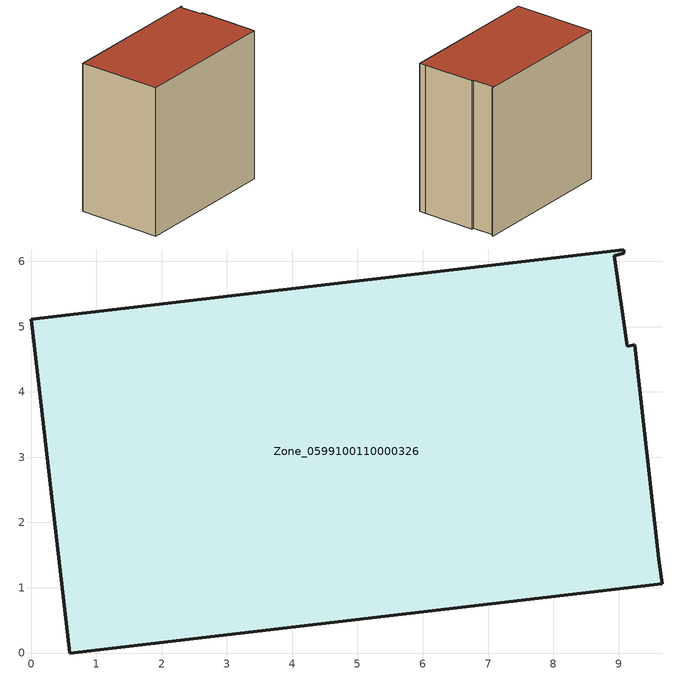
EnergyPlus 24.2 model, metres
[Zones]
Zone_0599100110000326
 floor ground (C_G): 9.08,6.17 9.08,6.12 8.93,6.08 9.14,4.7 9.25,4.72 9.62,1.44 9.67,1.06 0.59,0 0,5.11 z1.76
 wall outside (C_F): 0.59,0 9.67,1.06 9.62,1.44 9.25,4.72 9.14,4.7 8.93,6.08 9.08,6.12 9.08,6.17 0,5.11 0.59,0 z1.76:11.03
 roof outside (C_R): 9.08,6.12 9.08,6.17 0,5.11 0.59,0 9.67,1.06 9.62,1.44 9.25,4.72 9.14,4.7 8.93,6.08 z11.03
[BUILDING]
Pand.0599100110000326: North Axis=0; Terrain=City; Loads Convergence Tolerance Value=0.04; Temperature Convergence Tolerance Value=0.4; Solar Distribution=FullExterior; Maximum Number of Warmup Days=25; Minimum Number of Warmup Days=1
[Site:Location]
Rotterdam.The.Hague.AP_ZH_NLD Design_Conditions: Latitude=51.96; Longitude=4.45; Time Zone=1; Elevation=-4.5
[SITE:GROUNDTEMPERATURE:BUILDINGSURFACE]
18, 18, 18, 18, 18, 18, 18, 18, 18, 18, 18, 18
[MATERIAL] Thermal Absorptance=0.9; Solar Absorptance=0.7; Visible Absorptance=0.7
Name | Roughness | Thickness | Conductivity | Density | Specific Heat
G.TI.2015-2018 | MediumSmooth | 0.15 | 0.0428571 | 540 | 1210
F.TI.2015-2018 | Rough | 0.3 | 0.0666667 | 1920 | 840
R.TI.2015-2018 | MediumRough | 0.2 | 0.0333333 | 1500 | 1000
[CONSTRUCTION]
C_G: G.TI.2015-2018
C_F: F.TI.2015-2018
C_R: R.TI.2015-2018
[ZONE]
Zone_0599100110000326: Type=1; Multiplier=1; Ceiling Height=Autocalculate; Volume=Autocalculate; Floor Area=autocalculate; Part of Total Floor Area=Yes
[ZONEINFILTRATION:DESIGNFLOWRATE]
Infil_Zone_0599100110000326: Zone or ZoneList or Space or SpaceList=Zone_0599100110000326; Schedule=AlwaysOn; Design Flow Rate Calculation Method=Flow/Area; Flow Rate per Floor Area=0.0015; Constant Term Coefficient=1; Temperature Term Coefficient=0; Velocity Term Coefficient=0; Velocity Squared Term Coefficient=0
[HVACTEMPLATE:ZONE:IDEALLOADSAIRSYSTEM]
Zone_0599100110000326: Maximum Heating Supply Air Temperature=50; Minimum Cooling Supply Air Temperature=13; Maximum Heating Supply Air Humidity Ratio=0.0156; Minimum Cooling Supply Air Humidity Ratio=0.0077; Heating Limit=NoLimit; Cooling Limit=NoLimit; Dehumidification Control Type=ConstantSensibleHeatRatio; Cooling Sensible Heat Ratio=0.7; Dehumidification Setpoint=60; Humidification Control Type=None; Humidification Setpoint=30; Outdoor Air Method=None; Outdoor Air Flow Rate per Person=0.00944; Outdoor Air Flow Rate per Zone Floor Area=0; Outdoor Air Flow Rate per Zone=0; Demand Controlled Ventilation Type=None; Outdoor Air Economizer Type=NoEconomizer; Heat Recovery Type=None; Sensible Heat Recovery Effectiveness=0.7; Latent Heat Recovery Effectiveness=0.65
[ZONECONTROL:THERMOSTAT]
ThermostatControl_Zone_0599100110000326: Zone or ZoneList=Zone_0599100110000326; Control Type Schedule=DualSetpointControlType; Control 1=Thermostat_Zone_0599100110000326; Temperature Difference Between Cutout And Setpoint=0
[THERMOSTATSETPOINT:DUALSETPOINT]
Thermostat_Zone_0599100110000326: Heating Setpoint Temperature Schedule=HeatingSetpoint_Zone_0599100110000326; Cooling Setpoint Temperature Schedule=CoolingSetpoint_Zone_0599100110000326
[SCHEDULE:COMPACT]
HeatingSetpoint_Zone_0599100110000326: Through: 12/31, For: AllDays, Until: 24:00, 21
CoolingSetpoint_Zone_0599100110000326: Through: 12/31, For: AllDays, Until: 24:00, 24
DualSetpointControlType: Through: 12/31, For: AllDays, Until: 24:00, 4
AlwaysOn: Through: 12/31, For: AllDays, Until: 24:00, 1
